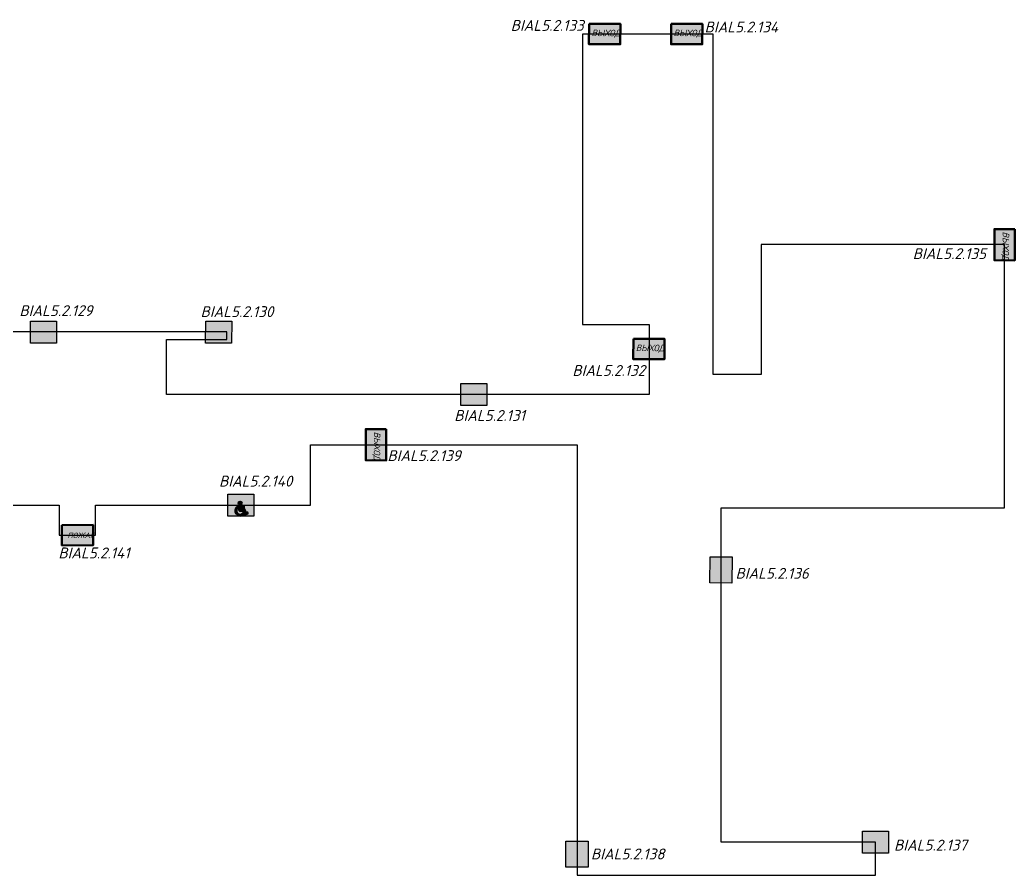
# Model space of a CAD drawing. Extents: x -36024 to 901374, y -269512 to -2349.
# Drawn here: x 378612 to 401451, y -267151 to -247540 of the extents above; entities that cross this region are included whole.
import ezdxf

# ---------------------------------------------------------------- set-up
doc = ezdxf.new("R2010")
doc.units = 0
doc.header["$LTSCALE"] = 100
doc.linetypes.add('ACAD_ISO02W100', pattern=[15, 12, -3])
doc.layers.add('00-Штамп', color=7, linetype='Continuous', lineweight=0)
doc.layers.add('cc_ПС', color=6, linetype='пс  -V-V-V-V-V-V-V-', lineweight=30)
doc.layers.add('_СОУЭ Оповещение_световое', color=1, linetype='Continuous')
doc.styles.add('OlympDesign', font='isocpeui.ttf', dxfattribs={"height": 250})
doc.styles.get("Standard").update_dxf_attribs({"font": 'arial.ttf'})
doc.linetypes.add('пс  -V-V-V-V-V-V-V-', pattern='A,20,-0.2,["V",Standard,S=3,R=0,X=1,Y=-1.5],-5', length=25.2)

# ---------------------------------------------------------------- blocks, each defined once
blk = doc.blocks.new('*U164')
at = {"linetype": 'Continuous', "lineweight": 20, "true_color": 0xffffff}
h = blk.add_hatch(color=7, dxfattribs=at)
h.dxf.hatch_style = 1
h.paths.add_polyline_path([(200, -972), (200, 39), (-994, 39), (-994, -972)])
at = {"color": 1, "linetype": 'Continuous', "lineweight": 30}
blk.add_lwpolyline([(-992, 40), (202, 40), (202, -972), (-992, -972)], close=True, dxfattribs=at)
blk.add_lwpolyline([(124, -448, 0, 244, 0), (-364, -448, 0, 0, 0), (-890, -448, 0, 0, 0)], format="xyseb", dxfattribs=at)
at = {"color": 6, "lineweight": 20, "style": 'OlympDesign', "flags": 1}
for tag, p in [('ПОМЕЩЕНИЕ', (1645, -43)), ('ИД', (2550, -400))]:
    blk.add_attdef(tag, p, '', height=250, dxfattribs=at)
at = {"color": 2, "linetype": 'Continuous', "lineweight": 30, "style": 'OlympDesign', "width": 0.8, "flags": 1}
blk.add_attdef('ID', (2010, -411), '', height=250, dxfattribs=at)
at = {"style": 'OlympDesign'}
blk.add_attdef('НУМЕРАЦИЯ', (-1293, -1683), '', height=500, dxfattribs=at)
blk = doc.blocks.new('*U156')
at = {"linetype": 'Continuous', "lineweight": 20, "true_color": 0xffffff}
h = blk.add_hatch(color=7, dxfattribs=at)
h.dxf.hatch_style = 1
h.paths.add_polyline_path([(-15, 709), (-15, -223), (1418, -210), (1418, 722)])
at = {"color": 1, "linetype": 'Continuous', "lineweight": 50}
blk.add_lwpolyline([(-15, 709), (1418, 722), (1418, -210), (-15, -223)], close=True, dxfattribs=at)
at = {"color": 1, "linetype": 'Continuous', "lineweight": 30, "insert": (100, 455), "char_height": 300, "attachment_point": 1, "style": 'OlympDesign'}
blk.add_mtext_dynamic_manual_height_columns('ВЫХОД', width=642.49, gutter_width=25, heights=[0], dxfattribs=at)
at = {"style": 'OlympDesign'}
blk.add_attdef('НУМЕРАЦИЯ', (-2800, -1011), '', height=500, rotation=90, dxfattribs=at)
at = {"color": 6, "lineweight": 20, "style": 'OlympDesign', "flags": 1}
for tag, p in [('ПОМЕЩЕНИЕ', (1645, -43)), ('ИД', (2550, -400))]:
    blk.add_attdef(tag, p, '', height=250, dxfattribs=at)
blk = doc.blocks.new('*U162')
at = {"linetype": 'Continuous', "lineweight": 20, "true_color": 0xffffff}
h = blk.add_hatch(color=7, dxfattribs=at)
h.dxf.hatch_style = 1
h.paths.add_polyline_path([(196, -973), (201, 39), (-994, 43), (-998, -968)])
at = {"color": 1, "linetype": 'Continuous', "lineweight": 30}
blk.add_lwpolyline([(-994, 43), (201, 39), (196, -973), (-998, -968)], close=True, dxfattribs=at)
blk.add_lwpolyline([(-889, -440, 0, 244, 0), (-401, -442, 0, 0, 0), (125, -444, 0, 0, 0)], format="xyseb", dxfattribs=at)
at = {"style": 'OlympDesign'}
blk.add_attdef('НУМЕРАЦИЯ', (7, 202), '', height=500, dxfattribs=at)
at = {"color": 6, "lineweight": 20, "style": 'OlympDesign', "flags": 1}
for tag, p in [('ПОМЕЩЕНИЕ', (1643, -44)), ('ИД', (2549, -401))]:
    blk.add_attdef(tag, p, '', height=250, dxfattribs=at)
at = {"color": 2, "linetype": 'Continuous', "lineweight": 30, "style": 'OlympDesign', "width": 0.8, "flags": 1}
blk.add_attdef('ID', (2008, -419), '', height=250, rotation=359.7686, dxfattribs=at)
blk = doc.blocks.new('*U208')
at = {"linetype": 'Continuous', "lineweight": 20, "true_color": 0xffffff}
h = blk.add_hatch(color=7, dxfattribs=at)
h.dxf.hatch_style = 1
h.paths.add_polyline_path([(-15, 709), (-15, -223), (1418, -210), (1418, 722)])
at = {"color": 1, "linetype": 'Continuous', "lineweight": 50}
blk.add_lwpolyline([(-15, 709), (1418, 722), (1418, -210), (-15, -223)], close=True, dxfattribs=at)
at = {"color": 1, "linetype": 'Continuous', "lineweight": 30, "insert": (100, 455), "char_height": 300, "attachment_point": 1, "style": 'OlympDesign'}
blk.add_mtext_dynamic_manual_height_columns('ВЫХОД', width=642.49, gutter_width=25, heights=[0], dxfattribs=at)
at = {"style": 'OlympDesign'}
blk.add_attdef('НУМЕРАЦИЯ', (1444, 786), '', height=500, rotation=90, dxfattribs=at)
at = {"color": 6, "lineweight": 20, "style": 'OlympDesign', "flags": 1}
for tag, p in [('ПОМЕЩЕНИЕ', (1645, -43)), ('ИД', (2550, -400))]:
    blk.add_attdef(tag, p, '', height=250, dxfattribs=at)
blk = doc.blocks.new('*U160')
at = {"linetype": 'Continuous', "lineweight": 20, "true_color": 0xffffff}
h = blk.add_hatch(color=7, dxfattribs=at)
h.dxf.hatch_style = 1
h.paths.add_polyline_path([(196, -973), (201, 39), (-994, 43), (-998, -968)])
at = {"color": 1, "linetype": 'Continuous', "lineweight": 30}
blk.add_lwpolyline([(-994, 43), (201, 39), (196, -973), (-998, -968)], close=True, dxfattribs=at)
blk.add_lwpolyline([(-889, -440, 0, 244, 0), (-401, -442, 0, 0, 0), (125, -444, 0, 0, 0)], format="xyseb", dxfattribs=at)
at = {"color": 6, "lineweight": 20, "style": 'OlympDesign', "flags": 1}
for tag, p in [('ПОМЕЩЕНИЕ', (1643, -44)), ('ИД', (2549, -401))]:
    blk.add_attdef(tag, p, '', height=250, dxfattribs=at)
at = {"style": 'OlympDesign'}
blk.add_attdef('НУМЕРАЦИЯ', (451, -850), '', height=500, dxfattribs=at)
at = {"color": 2, "linetype": 'Continuous', "lineweight": 30, "style": 'OlympDesign', "width": 0.8, "flags": 1}
blk.add_attdef('ID', (2008, -419), '', height=250, rotation=359.7686, dxfattribs=at)
blk = doc.blocks.new('*U161')
at = {"linetype": 'Continuous', "lineweight": 20, "true_color": 0xffffff}
h = blk.add_hatch(color=7, dxfattribs=at)
h.dxf.hatch_style = 1
h.paths.add_polyline_path([(200, -972), (200, 39), (-994, 39), (-994, -972)])
at = {"color": 1, "linetype": 'Continuous', "lineweight": 30}
blk.add_lwpolyline([(-992, 40), (202, 40), (202, -972), (-992, -972)], close=True, dxfattribs=at)
blk.add_lwpolyline([(124, -448, 0, 244, 0), (-364, -448, 0, 0, 0), (-890, -448, 0, 0, 0)], format="xyseb", dxfattribs=at)
at = {"color": 6, "lineweight": 20, "style": 'OlympDesign', "flags": 1}
for tag, p in [('ПОМЕЩЕНИЕ', (1645, -43)), ('ИД', (2550, -400))]:
    blk.add_attdef(tag, p, '', height=250, dxfattribs=at)
at = {"color": 2, "linetype": 'Continuous', "lineweight": 30, "style": 'OlympDesign', "width": 0.8, "flags": 1}
blk.add_attdef('ID', (2010, -411), '', height=250, dxfattribs=at)
at = {"style": 'OlympDesign'}
blk.add_attdef('НУМЕРАЦИЯ', (-636, -1106), '', height=500, dxfattribs=at)
blk = doc.blocks.new('*U127')
at = {"linetype": 'Continuous', "lineweight": 20, "true_color": 0xffffff}
h = blk.add_hatch(color=7, dxfattribs=at)
h.dxf.hatch_style = 1
h.paths.add_polyline_path([(200, -972), (200, 39), (-994, 39), (-994, -972)])
at = {"color": 1, "linetype": 'Continuous', "lineweight": 30}
blk.add_lwpolyline([(-992, 40), (202, 40), (202, -972), (-992, -972)], close=True, dxfattribs=at)
blk.add_lwpolyline([(124, -448, 0, 244, 0), (-364, -448, 0, 0, 0), (-890, -448, 0, 0, 0)], format="xyseb", dxfattribs=at)
at = {"style": 'OlympDesign'}
blk.add_attdef('НУМЕРАЦИЯ', (-1495, 272), '', height=500, dxfattribs=at)
at = {"color": 6, "lineweight": 20, "style": 'OlympDesign', "flags": 1}
for tag, p in [('ПОМЕЩЕНИЕ', (1645, -43)), ('ИД', (2550, -400))]:
    blk.add_attdef(tag, p, '', height=250, dxfattribs=at)
at = {"color": 2, "linetype": 'Continuous', "lineweight": 30, "style": 'OlympDesign', "width": 0.8, "flags": 1}
blk.add_attdef('ID', (2010, -411), '', height=250, dxfattribs=at)
blk = doc.blocks.new('*U126')
at = {"linetype": 'Continuous', "lineweight": 20, "true_color": 0xffffff}
h = blk.add_hatch(color=7, dxfattribs=at)
h.dxf.hatch_style = 1
h.paths.add_polyline_path([(196, -973), (201, 39), (-994, 43), (-998, -968)])
at = {"color": 1, "linetype": 'Continuous', "lineweight": 30}
blk.add_lwpolyline([(-994, 43), (201, 39), (196, -973), (-998, -968)], close=True, dxfattribs=at)
blk.add_lwpolyline([(-889, -440, 0, 244, 0), (-401, -442, 0, 0, 0), (125, -444, 0, 0, 0)], format="xyseb", dxfattribs=at)
at = {"style": 'OlympDesign'}
blk.add_attdef('НУМЕРАЦИЯ', (-1228, 227), '', height=500, dxfattribs=at)
at = {"color": 6, "lineweight": 20, "style": 'OlympDesign', "flags": 1}
for tag, p in [('ПОМЕЩЕНИЕ', (1643, -44)), ('ИД', (2549, -401))]:
    blk.add_attdef(tag, p, '', height=250, dxfattribs=at)
at = {"color": 2, "linetype": 'Continuous', "lineweight": 30, "style": 'OlympDesign', "width": 0.8, "flags": 1}
blk.add_attdef('ID', (2008, -419), '', height=250, rotation=359.7686, dxfattribs=at)
blk = doc.blocks.new('*U210')
at = {"linetype": 'Continuous', "lineweight": 20, "true_color": 0xffffff}
h = blk.add_hatch(color=7, dxfattribs=at)
h.dxf.hatch_style = 1
h.paths.add_polyline_path([(-15, 709), (-15, -223), (1418, -210), (1418, 722)])
at = {"color": 1, "linetype": 'Continuous', "lineweight": 50}
blk.add_lwpolyline([(-15, 709), (1418, 722), (1418, -210), (-15, -223)], close=True, dxfattribs=at)
at = {"color": 1, "linetype": 'Continuous', "lineweight": 30, "insert": (100, 455), "char_height": 300, "attachment_point": 1, "style": 'OlympDesign'}
blk.add_mtext_dynamic_manual_height_columns('ВЫХОД', width=642.49, gutter_width=25, heights=[0], dxfattribs=at)
at = {"style": 'OlympDesign'}
blk.add_attdef('НУМЕРАЦИЯ', (-3612, 361), '', height=500, rotation=90, dxfattribs=at)
at = {"color": 6, "lineweight": 20, "style": 'OlympDesign', "flags": 1}
for tag, p in [('ПОМЕЩЕНИЕ', (1645, -43)), ('ИД', (2550, -400))]:
    blk.add_attdef(tag, p, '', height=250, dxfattribs=at)
blk = doc.blocks.new('*U209')
at = {"linetype": 'Continuous', "lineweight": 20, "true_color": 0xffffff}
h = blk.add_hatch(color=7, dxfattribs=at)
h.dxf.hatch_style = 1
h.paths.add_polyline_path([(-15, 709), (-15, -223), (1418, -210), (1418, 722)])
at = {"color": 1, "linetype": 'Continuous', "lineweight": 50}
blk.add_lwpolyline([(-15, 709), (1418, 722), (1418, -210), (-15, -223)], close=True, dxfattribs=at)
at = {"color": 1, "linetype": 'Continuous', "lineweight": 30, "insert": (100, 455), "char_height": 300, "attachment_point": 1, "style": 'OlympDesign'}
blk.add_mtext_dynamic_manual_height_columns('ВЫХОД', width=642.49, gutter_width=25, heights=[0], dxfattribs=at)
at = {"style": 'OlympDesign'}
blk.add_attdef('НУМЕРАЦИЯ', (1522, 334), '', height=500, rotation=90, dxfattribs=at)
at = {"color": 6, "lineweight": 20, "style": 'OlympDesign', "flags": 1}
for tag, p in [('ПОМЕЩЕНИЕ', (1645, -43)), ('ИД', (2550, -400))]:
    blk.add_attdef(tag, p, '', height=250, dxfattribs=at)
blk = doc.blocks.new('*U163')
at = {"linetype": 'Continuous', "lineweight": 20, "true_color": 0xffffff}
h = blk.add_hatch(color=7, dxfattribs=at)
h.dxf.hatch_style = 1
h.paths.add_polyline_path([(-15, 709), (-15, -223), (1418, -210), (1418, 722)])
at = {"color": 1, "linetype": 'Continuous', "lineweight": 50}
blk.add_lwpolyline([(-15, 709), (1418, 722), (1418, -210), (-15, -223)], close=True, dxfattribs=at)
at = {"color": 1, "linetype": 'Continuous', "lineweight": 30, "insert": (100, 455), "char_height": 300, "attachment_point": 1, "style": 'OlympDesign'}
blk.add_mtext_dynamic_manual_height_columns('ВЫХОД', width=642.49, gutter_width=25, heights=[0], dxfattribs=at)
at = {"color": 6, "lineweight": 20, "style": 'OlympDesign', "flags": 1}
for tag, p in [('ПОМЕЩЕНИЕ', (1645, -43)), ('ИД', (2550, -400))]:
    blk.add_attdef(tag, p, '', height=250, dxfattribs=at)
at = {"style": 'OlympDesign'}
blk.add_attdef('НУМЕРАЦИЯ', (1398, -3964), '', height=500, rotation=90, dxfattribs=at)
blk = doc.blocks.new('*U147')
at = {"linetype": 'Continuous', "lineweight": 20, "true_color": 0xffffff}
h = blk.add_hatch(color=7, dxfattribs=at)
h.dxf.hatch_style = 1
h.paths.add_polyline_path([(-15, 709), (-15, -223), (1418, -210), (1418, 722)])
at = {"color": 1, "linetype": 'Continuous', "lineweight": 50}
blk.add_lwpolyline([(-15, 709), (1418, 722), (1418, -210), (-15, -223)], close=True, dxfattribs=at)
at = {"color": 1, "linetype": 'Continuous', "lineweight": 30, "insert": (237, 365), "char_height": 250, "attachment_point": 1, "style": 'OlympDesign'}
blk.add_mtext_dynamic_manual_height_columns('ПОЖАР', width=642.49, gutter_width=25, heights=[0], dxfattribs=at)
at = {"color": 6, "lineweight": 20, "style": 'OlympDesign', "flags": 1}
for tag, p in [('ПОМЕЩЕНИЕ', (1645, -43)), ('ИД', (2550, -400))]:
    blk.add_attdef(tag, p, '', height=250, dxfattribs=at)
at = {"style": 'OlympDesign'}
blk.add_attdef('НУМЕРАЦИЯ', (-178, -814), '', height=500, dxfattribs=at)
blk = doc.blocks.new('инв')
h = blk.add_hatch(color=1)
h.dxf.hatch_style = 1
h.paths.add_polyline_path([(6133, 8818), (6133, 10260, 1.3805348), (11042, 2881), (10525, 4610, -1.5998525)])
at = {"lineweight": 40}
h = blk.add_hatch(color=1, dxfattribs=at)
h.dxf.hatch_style = 1
h.paths.add_polyline_path([(8832, 12687, 1), (5734, 12687, 1)])
h = blk.add_hatch(color=1)
h.dxf.hatch_style = 1
h.paths.add_polyline_path([(8536, 8037), (8536, 8504, -0.4142136), (8836, 8804), (10680, 8804, 0.4142136), (10980, 9104), (10980, 9900, 0.4142136), (10680, 10200), (8351, 10200), (8351, 10375, 0.2104231), (8254, 10597), (7621, 11176, -0.1193763), (6892, 11189), (6892, 11000), (6274, 10616, 0.2592216), (6133, 10361), (6133, 6421, 0.1634911), (6193, 6240), (6618, 5680, 0.2348204), (6857, 5561), (10018, 5561, -0.3314508), (10305, 5347), (11163, 2477, 0.4079499), (11531, 2273), (14305, 3039, 0.4154126), (14514, 3409), (14383, 3880, 0.3896761), (14037, 4093), (13151, 3924, -0.355411), (12818, 4104), (11386, 7552, 0.3031047), (11109, 7737), (8836, 7737, -0.4142136)])
at = {"color": 1, "lineweight": 40}
blk.add_lwpolyline([(6892, 11195), (6892, 11000), (6274, 10616, 0.2592216), (6133, 10361), (6133, 6421, 0.1634911), (6193, 6240), (6618, 5680, 0.2348204), (6857, 5561), (10018, 5561, -0.3314508), (10305, 5347), (11163, 2477, 0.4079499), (11531, 2273), (14305, 3039, 0.4154126), (14514, 3409), (14383, 3880, 0.3896761), (14037, 4093), (13151, 3924, -0.355411), (12818, 4104), (11386, 7552, 0.3031047), (11109, 7737), (8836, 7737, -0.4142136), (8536, 8037), (8536, 8504, -0.4142136), (8836, 8804), (10680, 8804, 0.4142136), (10980, 9104), (10980, 9900, 0.4142136), (10680, 10200), (8351, 10200), (8351, 10375, 0.2104231), (8254, 10597), (7617, 11179)], format="xyb", dxfattribs=at)
blk.add_circle((7283, 12687), 1549, dxfattribs=at)
for centre, radius, start, end in [((7377, 5765), 4664, 105.474526, 321.802703), ((7303, 5643), 3384, 110.244702, 342.213676)]:
    blk.add_arc(centre, radius, start, end, dxfattribs=at)
blk = doc.blocks.new('*U150')
at = {"linetype": 'Continuous', "lineweight": 20, "true_color": 0xffffff}
h = blk.add_hatch(color=7, dxfattribs=at)
h.dxf.hatch_style = 1
h.paths.add_polyline_path([(200, -972), (200, 39), (-994, 39), (-994, -972)])
at = {"color": 1, "linetype": 'Continuous', "lineweight": 30}
blk.add_lwpolyline([(-994, 39), (200, 39), (200, -972), (-994, -972)], close=True, dxfattribs=at)
blk.add_lwpolyline([(-901, -135, 0, 244, 0), (-413, -135, 0, 0, 0), (113, -135, 0, 0, 0)], format="xyseb", dxfattribs=at)
at = {"xscale": 0.05, "yscale": 0.05, "zscale": 0.05}
blk.add_blockref('инв', (-794, -1003), dxfattribs=at)
at = {"style": 'OlympDesign'}
blk.add_attdef('НУМЕРАЦИЯ', (-1397, 390), '', height=500, dxfattribs=at)
at = {"color": 6, "lineweight": 20, "style": 'OlympDesign', "flags": 1}
for tag, p in [('ПОМЕЩЕНИЕ', (1645, -43)), ('ИД', (2550, -400))]:
    blk.add_attdef(tag, p, '', height=250, dxfattribs=at)
at = {"color": 2, "linetype": 'Continuous', "lineweight": 30, "style": 'OlympDesign', "width": 0.8, "flags": 1}
blk.add_attdef('ID', (2010, -411), '', height=250, dxfattribs=at)

msp = doc.modelspace()

# ---------------------------------------------------------------- linework, layer by layer
at = {"layer": 'cc_ПС', "color": 1, "linetype": 'ACAD_ISO02W100', "lineweight": 30, "ltscale": 30}
msp.add_lwpolyline([(377317, -258670), (379512.1, -258670), (379512.1, -259352.8), (380348.2, -259352.8), (380348.2, -258670), (385279, -258670), (385279, -257281.1), (391397.3, -257281.1), (391397.3, -267150.5), (398247.4, -267150.5), (398247.4, -266394.5), (394702.8, -266394.5), (394702.8, -258727.6), (401211.3, -258727.6), (401211.3, -252693.6), (395620.3, -252693.6), (395620.3, -255674.7), (394518.9, -255674.7), (394518.9, -247866), (391520.6, -247866), (391520.6, -254524.8), (393049.5, -254524.8), (393049.5, -256127), (381972.7, -256127), (381972.7, -254865.8), (383362.4, -254865.8), (383362.4, -254689.3), (364663.7, -254689.3)], dxfattribs=at)

# ---------------------------------------------------------------- block references
at = {"layer": '_СОУЭ Оповещение_световое', "color": 4}
ref = msp.add_blockref('*U210', (391680.4, -247987.6), dxfattribs=dict(at, xscale=0.4999999999999995, yscale=0.4999999999999995, zscale=0.4999999999999995, rotation=359.4723474880294))
ref.add_attrib('НУМЕРАЦИЯ', 'BIAL5.2.133', (389876.1, -247790.5), dxfattribs={"layer": '00-Штамп', "color": 7, "height": 250, "style": 'OlympDesign'})
ref = msp.add_blockref('*U209', (393562.9, -247987.6), dxfattribs=dict(at, xscale=0.4999999999999994, yscale=0.4999999999999994, zscale=0.4999999999999994, rotation=359.4723474880294))
ref.add_attrib('НУМЕРАЦИЯ', 'BIAL5.2.134', (394325.6, -247827.7), dxfattribs={"layer": '00-Штамп', "color": 7, "height": 250, "style": 'OlympDesign'})
ref = msp.add_blockref('*U163', (401089.8, -252343.8), dxfattribs=dict(at, xscale=0.4999999999999993, yscale=0.4999999999999993, zscale=0.4999999999999993, rotation=269.4723474880294))
ref.add_attrib('НУМЕРАЦИЯ', 'BIAL5.2.135', (399101.6, -253024.7), dxfattribs={"layer": '00-Штамп', "color": 7, "height": 250, "style": 'OlympDesign'})
ref = msp.add_blockref('*U127', (379348, -254467.1), dxfattribs=dict(at, xscale=0.5, yscale=0.5, zscale=0.5))
ref.add_attrib('НУМЕРАЦИЯ', 'BIAL5.2.129', (378600.4, -254331.2), dxfattribs={"layer": '00-Штамп', "color": 7, "height": 250, "style": 'OlympDesign'})
ref = msp.add_blockref('*U126', (383372.5, -254467.6), dxfattribs=dict(at, xscale=0.5, yscale=0.5, zscale=0.5))
ref.add_attrib('НУМЕРАЦИЯ', 'BIAL5.2.130', (382758.3, -254354.2), dxfattribs={"layer": '00-Штамп', "color": 7, "height": 250, "style": 'OlympDesign'})
ref = msp.add_blockref('*U156', (392695.4, -255210.9), dxfattribs=dict(at, xscale=0.4999999999999996, yscale=0.4999999999999996, zscale=0.4999999999999996, rotation=359.4723474880294))
ref.add_attrib('НУМЕРАЦИЯ', 'BIAL5.2.132', (391291, -255703.4), dxfattribs={"layer": '00-Штамп', "color": 7, "height": 250, "style": 'OlympDesign'})
ref = msp.add_blockref('*U164', (389226.8, -255894), dxfattribs=dict(at, xscale=0.5, yscale=0.5, zscale=0.5))
ref.add_attrib('НУМЕРАЦИЯ', 'BIAL5.2.131', (388580.2, -256735.3), dxfattribs={"layer": '00-Штамп', "color": 7, "height": 250, "style": 'OlympDesign'})
ref = msp.add_blockref('*U208', (386659.8, -256931.3), dxfattribs=dict(at, xscale=0.4999999999999994, yscale=0.4999999999999994, zscale=0.4999999999999994, rotation=269.4723474880294))
ref.add_attrib('НУМЕРАЦИЯ', 'BIAL5.2.139', (387046.2, -257656.8), dxfattribs={"layer": '00-Штамп', "color": 7, "height": 250, "style": 'OlympDesign'})
ref = msp.add_blockref('*U150', (383880.5, -258436.8), dxfattribs=dict(at, xscale=0.5, yscale=0.5, zscale=0.5))
ref.add_attrib('НУМЕРАЦИЯ', 'BIAL5.2.140', (383181.8, -258241.6), dxfattribs={"layer": '00-Штамп', "color": 7, "height": 250, "style": 'OlympDesign'})
ref = msp.add_blockref('*U147', (379583.7, -259480.8), dxfattribs=dict(at, xscale=0.5, yscale=0.5, zscale=0.5))
ref.add_attrib('НУМЕРАЦИЯ', 'BIAL5.2.141', (379494.9, -259887.8), dxfattribs={"layer": '00-Штамп', "color": 7, "height": 250, "style": 'OlympDesign'})
ref = msp.add_blockref('*U162', (394934, -260352.4), dxfattribs=dict(at, xscale=0.5, yscale=0.5, zscale=0.5, rotation=270))
ref.add_attrib('НУМЕРАЦИЯ', 'BIAL5.2.136', (395034.8, -260355.7), dxfattribs={"layer": '00-Штамп', "color": 7, "height": 250, "style": 'OlympDesign'})
ref = msp.add_blockref('*U160', (398447.7, -266163.4), dxfattribs=dict(at, xscale=0.5, yscale=0.5, zscale=0.5))
ref.add_attrib('НУМЕРАЦИЯ', 'BIAL5.2.137', (398673.2, -266588.5), dxfattribs={"layer": '00-Штамп', "color": 7, "height": 250, "style": 'OlympDesign'})
ref = msp.add_blockref('*U161', (391164.4, -266473.2), dxfattribs=dict(at, xscale=0.5, yscale=0.5, zscale=0.5, rotation=90))
ref.add_attrib('НУМЕРАЦИЯ', 'BIAL5.2.138', (391717.3, -266791.1), dxfattribs={"layer": '00-Штамп', "color": 7, "height": 250, "style": 'OlympDesign'})

doc.saveas('drawing.dxf')
